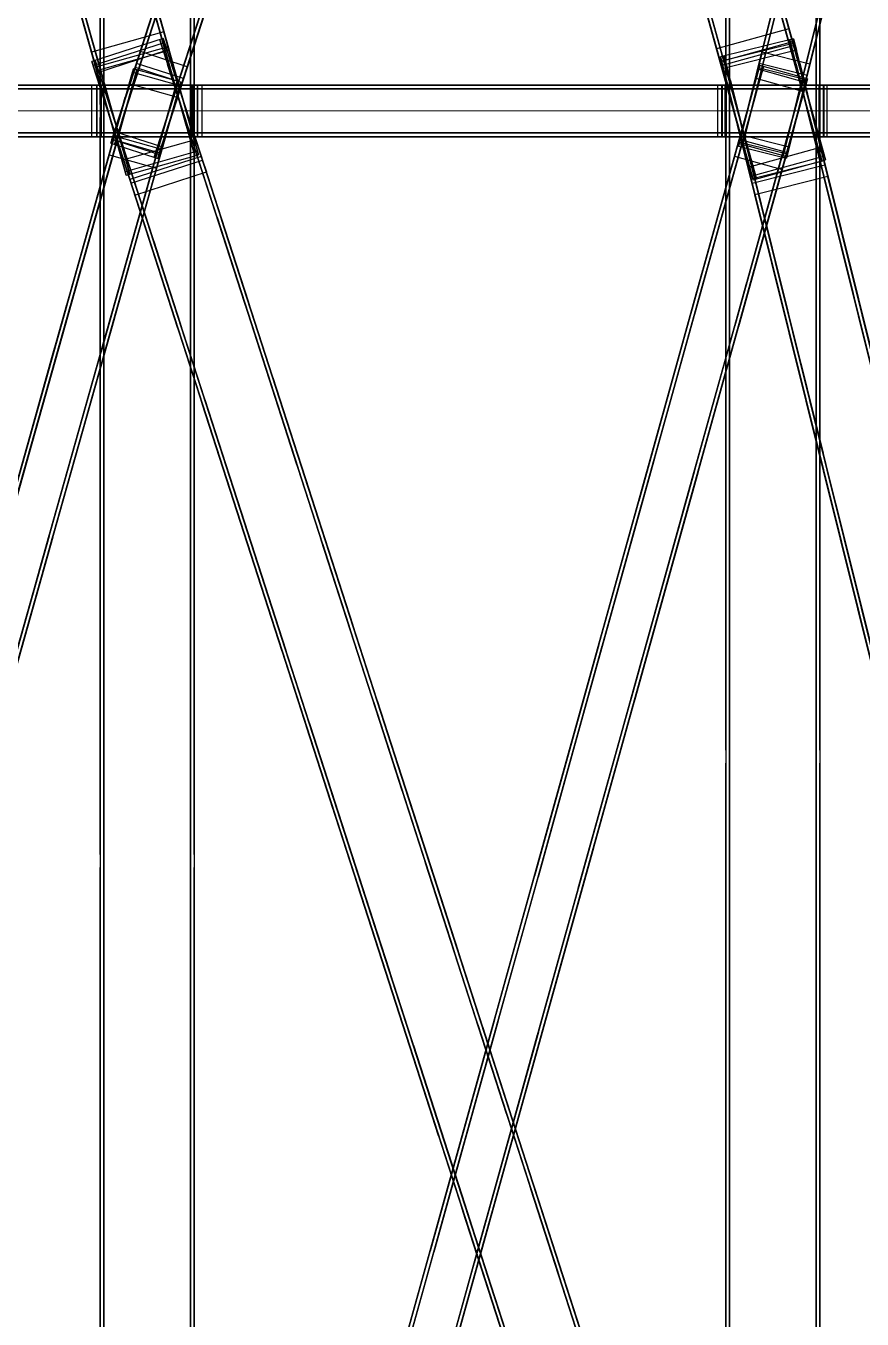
# Model space of a CAD drawing. Header units: millimetres. Extents: x -52000 to 48850, y -48850 to 51750.
# Drawn here: x -19679 to -16120, y -5145 to 362 of the extents above; entities that cross this region are included whole.
import ezdxf

# ---------------------------------------------------------------- set-up
doc = ezdxf.new("R2010")
doc.units = ezdxf.units.MM
doc.layers.add('D-BMK-AXIS', color=7, linetype='Continuous', lineweight=13)
doc.layers.add('D-STR-STRC', color=7, linetype='Continuous', lineweight=25)

msp = doc.modelspace()

# ---------------------------------------------------------------- linework, layer by layer
at = {"layer": 'D-BMK-AXIS'}
msp.add_line((-52000, 0), (43500, 0), dxfattribs=at)
at = {"layer": 'D-STR-STRC'}
for points in [[(-19363.1, 19163.1), (-19363.1, -19163.1)], [(-18963.1, 19163.1), (-18963.1, -19163.1)], [(-16700, 16500), (-16700, -16500)], [(-16300, 16500), (-16300, -16500)], [(-22213.3, 11424.6), (-19073.9, 273.3)], [(-22209.2, 11410.2), (-19069.8, 259)], [(-22521.3, 11337.9), (-19381.9, 186.6)], [(-22517.3, 11323.5), (-19377.8, 172.2)], [(-22087.9, 10979), (-18948.4, -172.2)], [(-22083.8, 10964.7), (-18944.4, -186.6)], [(-22395.9, 10892.3), (-19256.4, -259)], [(-22391.8, 10878), (-19252.4, -273.3)], [(-19078.8, 9875.8), (-16415.7, 294.2)], [(-19074.5, 9860.1), (-16411.3, 278.5)], [(-19387.1, 9790.1), (-16724, 208.5)], [(-19382.8, 9774.4), (-16719.7, 192.8)], [(-18943.5, 9388.8), (-16280.3, -192.8)], [(-18939.1, 9373.1), (-16276, -208.5)], [(-19251.8, 9303.1), (-16588.7, -278.5)], [(-19247.4, 9287.4), (-16584.3, -294.2)], [(-19213.4, 186), (-16550.3, 8436)], [(-19208.2, 202.2), (-16545.1, 8452.2)], [(-19008.4, 137.7), (-16345.2, 8387.7)], [(-19013.6, 121.5), (-16350.5, 8371.5)], [(-19317.9, -137.7), (-16654.8, 8112.3)], [(-19312.7, -121.5), (-16649.5, 8128.5)], [(-19118.1, -202.2), (-16454.9, 8047.8)], [(-19112.8, -186), (-16449.7, 8064)], [(-16562.3, 184.7), (-14737.6, 7522.4)], [(-16558.1, 201.5), (-14733.4, 7539.2)], [(-16358.5, 134), (-14533.8, 7471.7)], [(-16354.3, 150.8), (-14529.6, 7488.5)], [(-16645.7, -150.8), (-14821.1, 7186.8)], [(-16641.5, -134), (-14816.9, 7203.6)], [(-16441.9, -201.5), (-14617.3, 7136.2)], [(-16437.7, -184.7), (-14613.1, 7152.9)], [(-19091.9, 337.4), (-19073.9, 273.3)], [(-16431.2, 350), (-16415.7, 294.2)], [(-19094.4, 308.1), (-16431.3, -7941.9)], [(-19094.4, 308.1), (-19078.3, 258)], [(-19089.2, 291.9), (-16426.1, -7958.1)], [(-16411.5, 307.1), (-14586.8, -7030.6)], [(-16411.5, 307.1), (-16399.3, 258.3)], [(-16407.3, 290.3), (-14582.7, -7047.4)], [(-19399.9, 250.6), (-19381.9, 186.6)], [(-19208.2, 202.2), (-19192, 252.3)], [(-16739.5, 264.3), (-16724, 208.5)], [(-16722, 229.8), (-14897.4, -7107.8)], [(-16722, 229.8), (-16709.9, 181)], [(-16558.1, 201.5), (-16546, 250.3)], [(-22361.1, -10971.9), (-19221.7, 179.4)], [(-19399, 209.8), (-16735.8, -8040.2)], [(-19399, 209.8), (-19382.8, 159.7)], [(-19393.7, 193.6), (-16730.6, -8056.4)], [(-19239.7, 115.3), (-19221.7, 179.4)], [(-19222.8, -9404.2), (-16559.7, 177.4)], [(-19218.4, -9388.5), (-16555.3, 193.1)], [(-19008.4, 137.7), (-18992.2, 187.8)], [(-16717.9, 213.1), (-14893.2, -7124.6)], [(-16570.8, 137.3), (-16555.3, 193.1)], [(-16354.3, 150.8), (-16342.2, 199.6)], [(-22365.2, -10986.3), (-19225.8, 165)], [(-22159, -11028.8), (-19019.6, 122.5)], [(-19037.6, 58.4), (-19019.6, 122.5)], [(-19020.5, -9460.4), (-16357.4, 121.1)], [(-19016.1, -9444.7), (-16353, 136.8)], [(-16368.5, 81), (-16353, 136.8)], [(-22516.4, 110), (-19377, 110)], [(-22497, 110), (-19357.5, 110)], [(-22163, -11043.2), (-19023.6, 108.1)], [(-22108.1, 110), (-18968.7, 110)], [(-22088.7, 110), (-18949.3, 110)], [(-19400.5, 110), (-19377, 110)], [(-19379.3, 110), (-16716.1, 110)], [(-19379.3, 110), (-19360.6, 110)], [(-19359.6, 110), (-16696.5, 110)], [(-18972.8, 110), (-18949.3, 110)], [(-18966.7, 110), (-16303.5, 110)], [(-18947, 110), (-16283.9, 110)], [(-18947, 110), (-18928.3, 110)], [(-16734.8, 110), (-16716.1, 110)], [(-16717.9, 110), (-14893.2, 110)], [(-16717.9, 110), (-16704, 110)], [(-16698.1, 110), (-14873.4, 110)], [(-16302.6, 110), (-16283.9, 110)], [(-16301.9, 110), (-14477.3, 110)], [(-16282.1, 110), (-14457.5, 110)], [(-16282.1, 110), (-16268.2, 110)], [(-22516.4, -110), (-19377, -110)], [(-22497, -110), (-19357.5, -110)], [(-22442.1, -11259.4), (-19302.6, -108.1)], [(-22108.1, -110), (-18968.7, -110)], [(-22088.7, -110), (-18949.3, -110)], [(-19400.5, -110), (-19377, -110)], [(-19379.3, -110), (-16716.1, -110)], [(-19379.3, -110), (-19360.6, -110)], [(-19359.6, -110), (-16696.5, -110)], [(-19317.9, -137.7), (-19301.7, -87.6)], [(-18972.8, -110), (-18949.3, -110)], [(-18966.7, -110), (-16303.5, -110)], [(-18947, -110), (-16283.9, -110)], [(-18947, -110), (-18928.3, -110)], [(-16734.8, -110), (-16716.1, -110)], [(-16717.9, -110), (-14893.2, -110)], [(-16717.9, -110), (-16704, -110)], [(-16698.1, -110), (-14873.4, -110)], [(-16645.7, -150.8), (-16633.6, -102)], [(-16302.6, -110), (-16283.9, -110)], [(-16301.9, -110), (-14477.3, -110)], [(-16282.1, -110), (-14457.5, -110)], [(-16282.1, -110), (-16268.2, -110)], [(-22446.1, -11273.7), (-19306.7, -122.5)], [(-22239.9, -11316.3), (-19100.5, -165)], [(-19324.7, -186.5), (-19306.7, -122.5)], [(-19310.1, -9718.4), (-16647, -136.8)], [(-19305.8, -9702.7), (-16642.6, -121.1)], [(-19118.1, -202.2), (-19101.9, -152.1)], [(-18962.4, -122.6), (-18944.4, -186.6)], [(-16662.5, -192.6), (-16647, -136.8)], [(-16441.9, -201.5), (-16429.8, -152.7)], [(-16291.5, -152.7), (-16276, -208.5)], [(-22244, -11330.6), (-19104.5, -179.4)], [(-19270.4, -209.3), (-19252.4, -273.3)], [(-19122.6, -243.4), (-19104.5, -179.4)], [(-19107.8, -9774.6), (-16444.7, -193.1)], [(-19103.4, -9758.9), (-16440.3, -177.4)], [(-18932.5, -193.6), (-16269.4, -8443.6)], [(-18927.3, -209.8), (-16264.2, -8459.8)], [(-18927.3, -209.8), (-18911.1, -259.9)], [(-16460.2, -248.9), (-16444.7, -193.1)], [(-16282.1, -213.1), (-14457.5, -7550.7)], [(-16599.8, -238.4), (-16584.3, -294.2)], [(-16278, -229.8), (-14453.3, -7567.5)], [(-16278, -229.8), (-16265.8, -278.6)], [(-19237, -291.9), (-16573.9, -8541.9)], [(-19231.8, -308.1), (-16568.7, -8558.1)], [(-19231.8, -308.1), (-19215.6, -358.2)], [(-16592.7, -290.3), (-14768, -7627.9)], [(-16588.5, -307.1), (-14763.9, -7644.7)], [(-16588.5, -307.1), (-16576.4, -355.8)]]:
    msp.add_lwpolyline(points, dxfattribs=at)
for points in [[(-19347.1, 19163.1), (-19347.1, 19163.1), (-19347.1, -19163.1), (-19347.1, -19163.1)], [(-18979.1, 19163.1), (-18979.1, 19163.1), (-18979.1, -19163.1), (-18979.1, -19163.1)], [(-16684, 16500), (-16684, 16500), (-16684, -16500), (-16684, -16500)], [(-16316, 16500), (-16316, 16500), (-16316, -16500), (-16316, -16500)], [(-22228.7, 11420.3), (-22099.2, 10960.3), (-18959.8, -190.9), (-19089.3, 269)], [(-22213.3, 11424.6), (-22083.8, 10964.7), (-18944.4, -186.6), (-19073.9, 273.3)], [(-22521.3, 11337.9), (-22391.8, 10878), (-19252.4, -273.3), (-19381.9, 186.6)], [(-22505.9, 11342.2), (-22376.4, 10882.3), (-19237, -269), (-19366.5, 190.9)], [(-19094.3, 9871.5), (-18954.5, 9368.8), (-16291.4, -212.8), (-16431.1, 289.9)], [(-19078.8, 9875.8), (-18939.1, 9373.1), (-16276, -208.5), (-16415.7, 294.2)], [(-19387.1, 9790.1), (-19247.4, 9287.4), (-16584.3, -294.2), (-16724, 208.5)], [(-19371.7, 9794.4), (-19232, 9291.7), (-16568.9, -289.9), (-16708.6, 212.8)], [(-19317.9, -137.7), (-19208.2, 202.2), (-16545.1, 8452.2), (-16654.8, 8112.3)], [(-19302.7, -142.6), (-19193, 197.2), (-16529.8, 8447.2), (-16639.5, 8107.4)], [(-19133.3, -197.2), (-19023.6, 142.6), (-16360.5, 8392.6), (-16470.2, 8052.8)], [(-19118.1, -202.2), (-19008.4, 137.7), (-16345.2, 8387.7), (-16454.9, 8047.8)], [(-16645.7, -150.8), (-16558.1, 201.5), (-14733.4, 7539.2), (-14821.1, 7186.8)], [(-16630.2, -154.7), (-16542.6, 197.6), (-14717.9, 7535.3), (-14805.5, 7183)], [(-16457.4, -197.6), (-16369.8, 154.7), (-14545.2, 7492.4), (-14632.8, 7140)], [(-16441.9, -201.5), (-16354.3, 150.8), (-14529.6, 7488.5), (-14617.3, 7136.2)], [(-19363.1, 3166.4), (-19363.1, 3166.4), (-19363.1, 27.5), (-19363.1, 27.5)], [(-19347.1, 3166.4), (-19347.1, 3166.4), (-19347.1, 27.5), (-19347.1, 27.5)], [(-18979.1, 3166.4), (-18979.1, 3166.4), (-18979.1, 27.5), (-18979.1, 27.5)], [(-18963.1, 3166.4), (-18963.1, 3166.4), (-18963.1, 27.5), (-18963.1, 27.5)], [(-16700, 2722.5), (-16700, 2722.5), (-16700, 27.5), (-16700, 27.5)], [(-16684, 2722.5), (-16684, 2722.5), (-16684, 27.5), (-16684, 27.5)], [(-16316, 2722.5), (-16316, 2722.5), (-16316, 27.5), (-16316, 27.5)], [(-16300, 2722.5), (-16300, 2722.5), (-16300, 27.5), (-16300, 27.5)], [(-19329.7, 1123.1), (-19099.2, 304.3), (-18995, -65.8)], [(-19328.7, 1119.6), (-19224.5, 749.5), (-18994, -69.3)], [(-19314.3, 1127.4), (-19083.8, 308.6), (-18979.6, -61.5)], [(-19313.3, 1123.9), (-19209.1, 753.8), (-18978.6, -65)], [(-19622.3, 1040.7), (-19391.8, 221.9), (-19287.6, -148.2)], [(-19621.3, 1037.2), (-19517.2, 667.1), (-19286.6, -151.7)], [(-19606.9, 1045), (-19376.4, 226.2), (-19272.2, -143.9)], [(-19605.9, 1041.5), (-19501.8, 671.4), (-19271.2, -147.4)], [(-16633.1, 1016.5), (-16437.9, 314.3), (-16325.5, -90.2)], [(-16630.2, 1006.3), (-16517.8, 601.7), (-16322.6, -100.5)], [(-16617.7, 1020.8), (-16422.5, 318.6), (-16310, -85.9)], [(-16614.8, 1010.6), (-16502.4, 606), (-16307.2, -96.2)], [(-16910.6, 939.4), (-16715.4, 237.2), (-16602.9, -167.4)], [(-16926, 935.1), (-16730.8, 232.9), (-16618.4, -171.6)], [(-16923.1, 924.9), (-16810.7, 520.3), (-16615.5, -181.9)], [(-16907.7, 929.1), (-16795.3, 524.6), (-16600.1, -177.6)], [(-19284, -32.6), (-19090, 568.4), (-19012.9, 807.1)], [(-19279.5, -18.8), (-19202.5, 219.9), (-19008.5, 821)], [(-19268.8, -37.6), (-19074.7, 563.5), (-18997.7, 802.2)], [(-19264.3, -23.7), (-19187.3, 215), (-18993.2, 816.1)], [(-19099.4, -92.2), (-18905.4, 508.8), (-18828.3, 747.5)], [(-19094.9, -78.4), (-19017.9, 160.3), (-18823.8, 761.4)], [(-19084.2, -97.2), (-18890.1, 503.9), (-18813.1, 742.6)], [(-19079.7, -83.3), (-19002.6, 155.4), (-18808.6, 756.5)], [(-16619.8, -46.5), (-16488.6, 480.8), (-16427.1, 728.3)], [(-16615.8, -30.7), (-16554.3, 216.7), (-16423.2, 744)], [(-16604.2, -50.4), (-16473.1, 476.9), (-16411.6, 724.4)], [(-16600.3, -34.6), (-16538.8, 212.9), (-16407.6, 740.2)], [(-16431.5, -93.3), (-16300.4, 434), (-16238.8, 681.4)], [(-16427.6, -77.5), (-16366, 169.9), (-16234.9, 697.2)], [(-16416, -97.2), (-16284.8, 430.1), (-16223.3, 677.6)], [(-16412, -81.4), (-16350.5, 166.1), (-16219.4, 693.4)], [(-19091.9, 337.4), (-19399.9, 250.6), (-19270.4, -209.3), (-18962.4, -122.6)], [(-16431.2, 350), (-16739.5, 264.3), (-16599.8, -238.4), (-16291.5, -152.7)], [(-19094.4, 308.1), (-19399, 209.8), (-19393.7, 193.6), (-19089.2, 291.9)], [(-19094.4, 308.1), (-19399, 209.8), (-19231.8, -308.1), (-18927.3, -209.8)], [(-19109.7, 303.1), (-18942.5, -214.7), (-16279.4, -8464.7), (-16446.5, -7946.9)], [(-19094.4, 308.1), (-18927.3, -209.8), (-16264.2, -8459.8), (-16431.3, -7941.9)], [(-16415.7, 294.2), (-16724, 208.5), (-16719.7, 192.8), (-16411.3, 278.5)], [(-16415.7, 294.2), (-16724, 208.5), (-16584.3, -294.2), (-16276, -208.5)], [(-16411.5, 307.1), (-16722, 229.8), (-16717.9, 213.1), (-16407.3, 290.3)], [(-16411.5, 307.1), (-16722, 229.8), (-16588.5, -307.1), (-16278, -229.8)], [(-16427, 303.2), (-16293.5, -233.7), (-14468.9, -7571.4), (-14602.4, -7034.5)], [(-16411.5, 307.1), (-16278, -229.8), (-14453.3, -7567.5), (-14586.8, -7030.6)], [(-19078.3, 258), (-19382.8, 159.7), (-19215.6, -358.2), (-18911.1, -259.9)], [(-19073.9, 273.3), (-19381.9, 186.6), (-19377.8, 172.2), (-19069.8, 259)], [(-19073.9, 273.3), (-19381.9, 186.6), (-19252.4, -273.3), (-18944.4, -186.6)], [(-19301.7, -87.6), (-19101.9, -152.1), (-18992.2, 187.8), (-19192, 252.3)], [(-16722, 229.8), (-16588.5, -307.1), (-14763.9, -7644.7), (-14897.4, -7107.8)], [(-16399.3, 258.3), (-16709.9, 181), (-16576.4, -355.8), (-16265.8, -278.6)], [(-16706.5, 233.7), (-16573, -303.2), (-14748.3, -7640.9), (-14881.8, -7104)], [(-16633.6, -102), (-16429.8, -152.7), (-16342.2, 199.6), (-16546, 250.3)], [(-22446.1, -11273.7), (-22361.1, -10971.9), (-19221.7, 179.4), (-19306.7, -122.5)], [(-22430.7, -11278.1), (-22345.7, -10976.2), (-19206.3, 175), (-19291.3, -126.8)], [(-19399, 209.8), (-19231.8, -308.1), (-16568.7, -8558.1), (-16735.8, -8040.2)], [(-19383.7, 214.7), (-19216.6, -303.1), (-16553.5, -8553.1), (-16720.6, -8035.3)], [(-19317.9, -137.7), (-19118.1, -202.2), (-19008.4, 137.7), (-19208.2, 202.2)], [(-19310.1, -9718.4), (-19218.4, -9388.5), (-16555.3, 193.1), (-16647, -136.8)], [(-19306.7, -122.5), (-19104.5, -179.4), (-19019.6, 122.5), (-19221.7, 179.4)], [(-19294.7, -9722.7), (-19203, -9392.8), (-16539.9, 188.8), (-16631.6, -141.1)], [(-19225.8, 165), (-19023.6, 108.1), (-19019.6, 122.5), (-19221.7, 179.4)], [(-19213.4, 186), (-19013.6, 121.5), (-19008.4, 137.7), (-19208.2, 202.2)], [(-19075.8, 198.1), (-18881.7, -402.9), (-18747.2, -819.6)], [(-19071.3, 184.3), (-18936.8, -232.4), (-18742.8, -833.5)], [(-19060.5, 203), (-18866.5, -398), (-18732, -814.7)], [(-19056.1, 189.2), (-18921.6, -227.5), (-18727.5, -828.6)], [(-16647, -136.8), (-16444.7, -193.1), (-16353, 136.8), (-16555.3, 193.1)], [(-16645.7, -150.8), (-16441.9, -201.5), (-16354.3, 150.8), (-16558.1, 201.5)], [(-16562.3, 184.7), (-16358.5, 134), (-16354.3, 150.8), (-16558.1, 201.5)], [(-16559.7, 177.4), (-16357.4, 121.1), (-16353, 136.8), (-16555.3, 193.1)], [(-16401.1, 198.9), (-16269.9, -328.4), (-16162.5, -760.4)], [(-16397.1, 183.1), (-16289.7, -248.9), (-16158.6, -776.2)], [(-16385.5, 202.7), (-16254.4, -324.6), (-16147, -756.6)], [(-16381.6, 187), (-16274.2, -245.1), (-16143.1, -772.4)], [(-22259.4, -11326.3), (-22174.4, -11024.5), (-19035, 126.8), (-19119.9, -175)], [(-22244, -11330.6), (-22159, -11028.8), (-19019.6, 122.5), (-19104.5, -179.4)], [(-19324.7, -186.5), (-19122.6, -243.4), (-19037.6, 58.4), (-19239.7, 115.3)], [(-19123.2, -9770.3), (-19031.5, -9440.4), (-16368.4, 141.1), (-16460.1, -188.8)], [(-19107.8, -9774.6), (-19016.1, -9444.7), (-16353, 136.8), (-16444.7, -193.1)], [(-16696.1, 125.5), (-16565, -401.8), (-16457.5, -833.8)], [(-16680.6, 129.4), (-16549.4, -397.9), (-16442, -829.9)], [(-16676.6, 113.6), (-16569.2, -318.4), (-16438.1, -845.7)], [(-16662.5, -192.6), (-16460.2, -248.9), (-16368.5, 81), (-16570.8, 137.3)], [(-22088.7, 110), (-22516.4, 110), (-19377, 110), (-18949.3, 110)], [(-22088.7, 94), (-22516.4, 94), (-19377, 94), (-18949.3, 94)], [(-19548.7, 110), (-19854.9, 110), (-19616.7, 110)], [(-19548.7, 94), (-19854.9, 94), (-19616.7, 94)], [(-19756, 110), (-19517.9, 110), (-19824.1, 110)], [(-19756, 94), (-19517.9, 94), (-19824.1, 94)], [(-19287.1, 110), (-19593.3, 110), (-19372.1, 110)], [(-19287.1, 94), (-19593.3, 94), (-19372.1, 94)], [(-19494.4, 110), (-19256.2, 110), (-19562.4, 110)], [(-19494.4, 94), (-19256.2, 94), (-19562.4, 94)], [(-19546.2, -973), (-19486.5, -761), (-19256, 57.8)], [(-18972.8, -110), (-18972.8, 110), (-19400.5, 110), (-19400.5, -110)], [(-19359.6, -110), (-19359.6, 110), (-19379.3, 110), (-19379.3, -110)], [(-18947, 110), (-19379.3, 110), (-16716.1, 110), (-16283.9, 110)], [(-18947, -110), (-18947, 110), (-19379.3, 110), (-19379.3, -110)], [(-18947, 94), (-19379.3, 94), (-16716.1, 94), (-16283.9, 94)], [(-19357.5, -110), (-19357.5, 110), (-19377, 110), (-19377, -110)], [(-18949.3, -110), (-18949.3, 110), (-19377, 110), (-19377, -110)], [(-19365.1, 104.7), (-19171, -496.3), (-19036.5, -913)], [(-18928.3, -110), (-18928.3, 110), (-19360.6, 110), (-19360.6, -110)], [(-19360.6, 90.9), (-19226.1, -325.8), (-19032.1, -926.9)], [(-19349.8, 109.7), (-19155.8, -491.4), (-19021.3, -908.1)], [(-19345.4, 95.8), (-19210.9, -320.9), (-19016.8, -922)], [(-19011.8, 110), (-19321.3, 110), (-19131.6, 110)], [(-19011.8, 94), (-19321.3, 94), (-19131.6, 94)], [(-19232.8, 110), (-19011.6, 110), (-19317.8, 110)], [(-19232.8, 94), (-19011.6, 94), (-19317.8, 94)], [(-18803.4, 110), (-19112.9, 110), (-18909.7, 110)], [(-18803.4, 94), (-19112.9, 94), (-18909.7, 94)], [(-18959.2, 110), (-18769.5, 110), (-19079, 110)], [(-18959.2, 94), (-18769.5, 94), (-19079, 94)], [(-18949.3, -110), (-18949.3, 110), (-18968.7, 110), (-18968.7, -110)], [(-18947, -110), (-18947, 110), (-18966.7, 110), (-18966.7, -110)], [(-18581.5, 110), (-18891, 110), (-18687.7, 110)], [(-18581.5, 94), (-18891, 94), (-18687.7, 94)], [(-18750.8, 110), (-18547.6, 110), (-18857, 110)], [(-18750.8, 94), (-18547.6, 94), (-18857, 94)], [(-18359.6, 110), (-18669, 110), (-18465.8, 110)], [(-18359.6, 94), (-18669, 94), (-18465.8, 94)], [(-18528.9, 110), (-18325.7, 110), (-18635.1, 110)], [(-18528.9, 94), (-18325.7, 94), (-18635.1, 94)], [(-18137.7, 110), (-18447.1, 110), (-18243.9, 110)], [(-18137.7, 94), (-18447.1, 94), (-18243.9, 94)], [(-18307, 110), (-18103.7, 110), (-18413.2, 110)], [(-18307, 94), (-18103.7, 94), (-18413.2, 94)], [(-17915.7, 110), (-18225.2, 110), (-18021.9, 110)], [(-17915.7, 94), (-18225.2, 94), (-18021.9, 94)], [(-18085, 110), (-17881.8, 110), (-18191.3, 110)], [(-18085, 94), (-17881.8, 94), (-18191.3, 94)], [(-17693.8, 110), (-18003.3, 110), (-17800, 110)], [(-17693.8, 94), (-18003.3, 94), (-17800, 94)], [(-17863.1, 110), (-17659.9, 110), (-17969.3, 110)], [(-17863.1, 94), (-17659.9, 94), (-17969.3, 94)], [(-17471.9, 110), (-17781.3, 110), (-17578.1, 110)], [(-17471.9, 94), (-17781.3, 94), (-17578.1, 94)], [(-17641.2, 110), (-17437.9, 110), (-17747.4, 110)], [(-17641.2, 94), (-17437.9, 94), (-17747.4, 94)], [(-17249.9, 110), (-17559.4, 110), (-17356.2, 110)], [(-17249.9, 94), (-17559.4, 94), (-17356.2, 94)], [(-17419.3, 110), (-17216, 110), (-17525.5, 110)], [(-17419.3, 94), (-17216, 94), (-17525.5, 94)], [(-17028, 110), (-17337.5, 110), (-17134.2, 110)], [(-17028, 94), (-17337.5, 94), (-17134.2, 94)], [(-17197.3, 110), (-16994.1, 110), (-17303.5, 110)], [(-17197.3, 94), (-16994.1, 94), (-17303.5, 94)], [(-16806.1, 110), (-17115.5, 110), (-16912.3, 110)], [(-16806.1, 94), (-17115.5, 94), (-16912.3, 94)], [(-16975.4, 110), (-16772.2, 110), (-17081.6, 110)], [(-16975.4, 94), (-16772.2, 94), (-17081.6, 94)], [(-16584.2, 110), (-16893.6, 110), (-16703.9, 110)], [(-16584.2, 94), (-16893.6, 94), (-16703.9, 94)], [(-16753.5, 110), (-16550.2, 110), (-16859.7, 110)], [(-16753.5, 94), (-16550.2, 94), (-16859.7, 94)], [(-16849, -863.4), (-16653.8, -161.2), (-16589.4, 70.5)], [(-16846.1, -853.2), (-16781.7, -621.5), (-16586.5, 80.7)], [(-16833.5, -867.7), (-16638.4, -165.5), (-16574, 66.2)], [(-16830.7, -857.5), (-16766.3, -625.8), (-16571.1, 76.5)], [(-16302.6, -110), (-16302.6, 110), (-16734.8, 110), (-16734.8, -110)], [(-16698.1, -110), (-16698.1, 110), (-16717.9, 110), (-16717.9, -110)], [(-16282.1, 110), (-16717.9, 110), (-14893.2, 110), (-14457.5, 110)], [(-16282.1, -110), (-16282.1, 110), (-16717.9, 110), (-16717.9, -110)], [(-16282.1, 94), (-16717.9, 94), (-14893.2, 94), (-14457.5, 94)], [(-16696.5, -110), (-16696.5, 110), (-16716.1, 110), (-16716.1, -110)], [(-16283.9, -110), (-16283.9, 110), (-16716.1, 110), (-16716.1, -110)], [(-16268.2, -110), (-16268.2, 110), (-16704, 110), (-16704, -110)], [(-16692.2, 109.7), (-16584.7, -322.3), (-16453.6, -849.6)], [(-16352.4, 110), (-16664.4, 110), (-16536.3, 110)], [(-16352.4, 94), (-16664.4, 94), (-16536.3, 94)], [(-16531.6, 110), (-16341.9, 110), (-16651.3, 110)], [(-16531.6, 94), (-16341.9, 94), (-16651.3, 94)], [(-16210.4, 110), (-16522.4, 110), (-16384.2, 110)], [(-16210.4, 94), (-16522.4, 94), (-16384.2, 94)], [(-16301.6, 110), (-16173.5, 110), (-16485.5, 110)], [(-16301.6, 94), (-16173.5, 94), (-16485.5, 94)], [(-16058.4, 110), (-16370.3, 110), (-16232.2, 110)], [(-16058.4, 94), (-16370.3, 94), (-16232.2, 94)], [(-16159.6, 110), (-16021.5, 110), (-16333.4, 110)], [(-16159.6, 94), (-16021.5, 94), (-16333.4, 94)], [(-16283.9, -110), (-16283.9, 110), (-16303.5, 110), (-16303.5, -110)], [(-16282.1, -110), (-16282.1, 110), (-16301.9, 110), (-16301.9, -110)], [(-15906.3, 110), (-16218.3, 110), (-16080.1, 110)], [(-15906.3, 94), (-16218.3, 94), (-16080.1, 94)], [(-16007.6, 110), (-15869.4, 110), (-16181.3, 110)], [(-16007.6, 94), (-15869.4, 94), (-16181.3, 94)], [(-19547.1, -976.6), (-19316.6, -157.8), (-19256.9, 54.2)], [(-19531.7, -980.9), (-19301.2, -162.1), (-19241.5, 49.9)], [(-19530.8, -977.4), (-19471.1, -765.4), (-19240.5, 53.4)], [(-19360.4, -1029.1), (-19129.9, -210.3), (-19070.2, 1.7)], [(-19359.4, -1025.6), (-19299.7, -813.6), (-19069.2, 5.2)], [(-19344, -1029.9), (-19284.3, -817.9), (-19053.8, 0.9)], [(-16662, -915.4), (-16466.9, -213.2), (-16402.5, 18.6)], [(-16659.2, -905.1), (-16594.8, -673.4), (-16399.6, 28.8)], [(-16646.6, -919.7), (-16451.5, -217.4), (-16387.1, 14.3)], [(-16643.8, -909.4), (-16579.4, -677.7), (-16384.2, 24.5)], [(-19363.1, -27.5), (-19363.1, -27.5), (-19363.1, -3166.4), (-19363.1, -3166.4)], [(-19347.1, -27.5), (-19347.1, -27.5), (-19347.1, -3166.4), (-19347.1, -3166.4)], [(-19345, -1033.5), (-19114.5, -214.7), (-19054.8, -2.7)], [(-18979.1, -27.5), (-18979.1, -27.5), (-18979.1, -3166.4), (-18979.1, -3166.4)], [(-18963.1, -27.5), (-18963.1, -27.5), (-18963.1, -3166.4), (-18963.1, -3166.4)], [(-16700, -27.5), (-16700, -27.5), (-16700, -2722.5), (-16700, -2722.5)], [(-16684, -27.5), (-16684, -27.5), (-16684, -2722.5), (-16684, -2722.5)], [(-16316, -27.5), (-16316, -27.5), (-16316, -2722.5), (-16316, -2722.5)], [(-16300, -27.5), (-16300, -27.5), (-16300, -2722.5), (-16300, -2722.5)], [(-22088.7, -94), (-22516.4, -94), (-19377, -94), (-18949.3, -94)], [(-22088.7, -110), (-22516.4, -110), (-19377, -110), (-18949.3, -110)], [(-19548.7, -94), (-19854.9, -94), (-19616.7, -94)], [(-19548.7, -110), (-19854.9, -110), (-19616.7, -110)], [(-19756, -94), (-19517.9, -94), (-19824.1, -94)], [(-19756, -110), (-19517.9, -110), (-19824.1, -110)], [(-19287.1, -94), (-19593.3, -94), (-19372.1, -94)], [(-19287.1, -110), (-19593.3, -110), (-19372.1, -110)], [(-19494.4, -94), (-19256.2, -94), (-19562.4, -94)], [(-19494.4, -110), (-19256.2, -110), (-19562.4, -110)], [(-18947, -94), (-19379.3, -94), (-16716.1, -94), (-16283.9, -94)], [(-18947, -110), (-19379.3, -110), (-16716.1, -110), (-16283.9, -110)], [(-19011.8, -94), (-19321.3, -94), (-19131.6, -94)], [(-19011.8, -110), (-19321.3, -110), (-19131.6, -110)], [(-19232.8, -94), (-19011.6, -94), (-19317.8, -94)], [(-19232.8, -110), (-19011.6, -110), (-19317.8, -110)], [(-19306.7, -122.5), (-19104.5, -179.4), (-19100.5, -165), (-19302.6, -108.1)], [(-18803.4, -94), (-19112.9, -94), (-18909.7, -94)], [(-18803.4, -110), (-19112.9, -110), (-18909.7, -110)], [(-18959.2, -94), (-18769.5, -94), (-19079, -94)], [(-18959.2, -110), (-18769.5, -110), (-19079, -110)], [(-18581.5, -94), (-18891, -94), (-18687.7, -94)], [(-18581.5, -110), (-18891, -110), (-18687.7, -110)], [(-18750.8, -94), (-18547.6, -94), (-18857, -94)], [(-18750.8, -110), (-18547.6, -110), (-18857, -110)], [(-18359.6, -94), (-18669, -94), (-18465.8, -94)], [(-18359.6, -110), (-18669, -110), (-18465.8, -110)], [(-18528.9, -94), (-18325.7, -94), (-18635.1, -94)], [(-18528.9, -110), (-18325.7, -110), (-18635.1, -110)], [(-18137.7, -94), (-18447.1, -94), (-18243.9, -94)], [(-18137.7, -110), (-18447.1, -110), (-18243.9, -110)], [(-18307, -94), (-18103.7, -94), (-18413.2, -94)], [(-18307, -110), (-18103.7, -110), (-18413.2, -110)], [(-17915.7, -94), (-18225.2, -94), (-18021.9, -94)], [(-17915.7, -110), (-18225.2, -110), (-18021.9, -110)], [(-18085, -94), (-17881.8, -94), (-18191.3, -94)], [(-18085, -110), (-17881.8, -110), (-18191.3, -110)], [(-17693.8, -94), (-18003.3, -94), (-17800, -94)], [(-17693.8, -110), (-18003.3, -110), (-17800, -110)], [(-17863.1, -94), (-17659.9, -94), (-17969.3, -94)], [(-17863.1, -110), (-17659.9, -110), (-17969.3, -110)], [(-17471.9, -94), (-17781.3, -94), (-17578.1, -94)], [(-17471.9, -110), (-17781.3, -110), (-17578.1, -110)], [(-17641.2, -94), (-17437.9, -94), (-17747.4, -94)], [(-17641.2, -110), (-17437.9, -110), (-17747.4, -110)], [(-17249.9, -94), (-17559.4, -94), (-17356.2, -94)], [(-17249.9, -110), (-17559.4, -110), (-17356.2, -110)], [(-17419.3, -94), (-17216, -94), (-17525.5, -94)], [(-17419.3, -110), (-17216, -110), (-17525.5, -110)], [(-17028, -94), (-17337.5, -94), (-17134.2, -94)], [(-17028, -110), (-17337.5, -110), (-17134.2, -110)], [(-17197.3, -94), (-16994.1, -94), (-17303.5, -94)], [(-17197.3, -110), (-16994.1, -110), (-17303.5, -110)], [(-16806.1, -94), (-17115.5, -94), (-16912.3, -94)], [(-16806.1, -110), (-17115.5, -110), (-16912.3, -110)], [(-16975.4, -94), (-16772.2, -94), (-17081.6, -94)], [(-16975.4, -110), (-16772.2, -110), (-17081.6, -110)], [(-16584.2, -94), (-16893.6, -94), (-16703.9, -94)], [(-16584.2, -110), (-16893.6, -110), (-16703.9, -110)], [(-16753.5, -94), (-16550.2, -94), (-16859.7, -94)], [(-16753.5, -110), (-16550.2, -110), (-16859.7, -110)], [(-16282.1, -94), (-16717.9, -94), (-14893.2, -94), (-14457.5, -94)], [(-16282.1, -110), (-16717.9, -110), (-14893.2, -110), (-14457.5, -110)], [(-16352.4, -94), (-16664.4, -94), (-16536.3, -94)], [(-16352.4, -110), (-16664.4, -110), (-16536.3, -110)], [(-16531.6, -94), (-16341.9, -94), (-16651.3, -94)], [(-16531.6, -110), (-16341.9, -110), (-16651.3, -110)], [(-16210.4, -94), (-16522.4, -94), (-16384.2, -94)], [(-16210.4, -110), (-16522.4, -110), (-16384.2, -110)], [(-16301.6, -94), (-16173.5, -94), (-16485.5, -94)], [(-16301.6, -110), (-16173.5, -110), (-16485.5, -110)], [(-16058.4, -94), (-16370.3, -94), (-16232.2, -94)], [(-16058.4, -110), (-16370.3, -110), (-16232.2, -110)], [(-16159.6, -94), (-16021.5, -94), (-16333.4, -94)], [(-16159.6, -110), (-16021.5, -110), (-16333.4, -110)], [(-15906.3, -94), (-16218.3, -94), (-16080.1, -94)], [(-15906.3, -110), (-16218.3, -110), (-16080.1, -110)], [(-16007.6, -94), (-15869.4, -94), (-16181.3, -94)], [(-16007.6, -110), (-15869.4, -110), (-16181.3, -110)], [(-19317.9, -137.7), (-19118.1, -202.2), (-19112.8, -186), (-19312.7, -121.5)], [(-16647, -136.8), (-16444.7, -193.1), (-16440.3, -177.4), (-16642.6, -121.1)], [(-16645.7, -150.8), (-16441.9, -201.5), (-16437.7, -184.7), (-16641.5, -134)], [(-18948.4, -172.2), (-19256.4, -259), (-19252.4, -273.3), (-18944.4, -186.6)], [(-18932.5, -193.6), (-19237, -291.9), (-19231.8, -308.1), (-18927.3, -209.8)], [(-16282.1, -213.1), (-16592.7, -290.3), (-16588.5, -307.1), (-16278, -229.8)], [(-16280.3, -192.8), (-16588.7, -278.5), (-16584.3, -294.2), (-16276, -208.5)], [(-16257.8, -377.2), (-16117.9, -939.9), (-16010.5, -1371.9)], [(-16242.3, -373.4), (-16102.4, -936), (-15994.9, -1368.1)], [(-16253.9, -393), (-16146.5, -825), (-16006.5, -1387.7)], [(-16238.4, -389.1), (-16130.9, -821.2), (-15991, -1383.8)], [(-18865.6, -453), (-18659.8, -1090.4), (-18525.3, -1507.1)], [(-18861.1, -466.9), (-18726.6, -883.6), (-18520.8, -1521)], [(-18850.3, -448.1), (-18644.6, -1085.5), (-18510.1, -1502.2)], [(-18845.9, -462), (-18711.4, -878.7), (-18505.6, -1516.1)], [(-16552.8, -450.6), (-16412.9, -1013.3), (-16305.5, -1445.3)], [(-16548.9, -466.4), (-16441.5, -898.4), (-16301.6, -1461.1)], [(-16537.3, -446.7), (-16397.4, -1009.4), (-16290, -1441.4)], [(-16533.4, -462.5), (-16425.9, -894.5), (-16286, -1457.2)], [(-19154.9, -546.4), (-18949.1, -1183.8), (-18814.6, -1600.5)], [(-19139.6, -541.5), (-18933.9, -1178.9), (-18799.4, -1595.6)], [(-19150.4, -560.3), (-19015.9, -977), (-18810.1, -1614.4)], [(-19135.2, -555.4), (-19000.7, -972.1), (-18794.9, -1609.5)], [(-17070.9, -1661.9), (-16864.5, -919.2), (-16800.1, -687.5)], [(-17068, -1651.7), (-17003.6, -1419.9), (-16797.2, -677.3)], [(-17055.5, -1666.2), (-16849.1, -923.5), (-16784.7, -691.8)], [(-17052.6, -1655.9), (-16988.2, -1424.2), (-16781.8, -681.6)], [(-16884, -1713.8), (-16677.6, -971.2), (-16613.2, -739.5)], [(-16881.1, -1703.6), (-16816.7, -1471.9), (-16610.3, -729.2)], [(-16868.6, -1718.1), (-16662.1, -975.5), (-16597.7, -743.7)], [(-16865.7, -1707.9), (-16801.3, -1476.2), (-16594.9, -733.5)], [(-19807.8, -1902.3), (-19748.1, -1690.3), (-19504.5, -825.1)], [(-19808.8, -1905.8), (-19565.2, -1040.6), (-19505.5, -828.6)], [(-19793.4, -1910.2), (-19549.8, -1044.9), (-19490.1, -832.9)], [(-19792.4, -1906.6), (-19732.7, -1694.6), (-19489.1, -829.4)], [(-19622, -1958.4), (-19378.4, -1093.2), (-19318.7, -881.2)], [(-19621, -1954.9), (-19561.3, -1742.9), (-19317.8, -877.7)], [(-19606.6, -1962.7), (-19363, -1097.5), (-19303.3, -885.5)], [(-19605.6, -1959.2), (-19545.9, -1747.2), (-19302.4, -882)], [(-16400.8, -1062), (-16260.9, -1624.7), (-16153.4, -2056.7)], [(-16396.8, -1077.8), (-16289.4, -1509.9), (-16149.5, -2072.5)], [(-16385.2, -1058.2), (-16245.3, -1620.9), (-16137.9, -2052.9)], [(-16381.3, -1074), (-16273.9, -1506), (-16134, -2068.7)], [(-18643.6, -1140.5), (-18437.9, -1777.9), (-18303.4, -2194.6)], [(-18639.2, -1154.4), (-18504.7, -1571.1), (-18298.9, -2208.5)], [(-18628.4, -1135.6), (-18422.7, -1773), (-18288.2, -2189.7)], [(-18623.9, -1149.5), (-18489.4, -1566.2), (-18283.7, -2203.6)], [(-18932.9, -1233.9), (-18727.2, -1871.3), (-18592.7, -2288)], [(-18928.5, -1247.8), (-18794, -1664.5), (-18588.2, -2301.9)], [(-18917.7, -1229), (-18712, -1866.4), (-18577.5, -2283.1)], [(-18913.2, -1242.9), (-18778.7, -1659.6), (-18573, -2297)], [(-17292.8, -2460.4), (-17086.4, -1717.7), (-17022, -1486)], [(-17290, -2450.1), (-17225.6, -2218.4), (-17019.1, -1475.7)], [(-17274.6, -2454.4), (-17210.2, -2222.7), (-17003.7, -1480)], [(-17277.4, -2464.6), (-17071, -1722), (-17006.6, -1490.3)], [(-17105.9, -2512.3), (-16899.5, -1769.6), (-16835.1, -1537.9)], [(-17103.1, -2502.1), (-17038.7, -2270.4), (-16832.2, -1527.7)], [(-17087.6, -2506.4), (-17023.2, -2274.6), (-16816.8, -1532)], [(-17090.5, -2516.6), (-16884.1, -1773.9), (-16819.7, -1542.2)], [(-16248.7, -1673.5), (-16108.8, -2236.2), (-16001.4, -2668.2)], [(-16244.8, -1689.3), (-16137.4, -2121.3), (-15997.4, -2684)], [(-16233.2, -1669.7), (-16093.3, -2232.3), (-15985.8, -2664.4)], [(-16229.3, -1685.5), (-16121.8, -2117.5), (-15981.9, -2680.2)], [(-19883.6, -2887.7), (-19640.1, -2022.4), (-19580.4, -1810.4)], [(-19882.7, -2884.2), (-19823, -2672.2), (-19579.4, -1806.9)], [(-19868.2, -2892), (-19624.7, -2026.8), (-19565, -1814.8)], [(-19867.2, -2888.5), (-19807.6, -2676.5), (-19564, -1811.3)], [(-18421.7, -1828), (-18216, -2465.4), (-18081.5, -2882.1)], [(-18417.2, -1841.9), (-18282.7, -2258.6), (-18077, -2896)], [(-18406.5, -1823.1), (-18200.7, -2460.5), (-18066.2, -2877.2)], [(-18402, -1837), (-18267.5, -2253.7), (-18061.8, -2891.1)], [(-18711, -1921.4), (-18505.3, -2558.8), (-18370.8, -2975.5)], [(-18695.8, -1916.5), (-18490, -2553.9), (-18355.5, -2970.6)], [(-18706.5, -1935.3), (-18572, -2352), (-18366.3, -2989.4)], [(-18691.3, -1930.4), (-18556.8, -2347.1), (-18351.1, -2984.5)], [(-17514.7, -3258.8), (-17308.3, -2516.1), (-17243.9, -2284.4)], [(-17511.9, -3248.6), (-17447.5, -3016.9), (-17241.1, -2274.2)], [(-17499.3, -3263.1), (-17292.9, -2520.4), (-17228.5, -2288.7)], [(-17496.5, -3252.9), (-17432.1, -3021.1), (-17225.7, -2278.5)], [(-17327.8, -3310.8), (-17121.4, -2568.1), (-17057, -2336.4)], [(-17325, -3300.5), (-17260.6, -3068.8), (-17054.2, -2326.1)], [(-17312.4, -3315.1), (-17106, -2572.4), (-17041.6, -2340.7)], [(-17309.6, -3304.8), (-17245.2, -3073.1), (-17038.7, -2330.4)], [(-18199.8, -2515.5), (-17994, -3152.9), (-17859.5, -3569.6)], [(-18195.3, -2529.4), (-18060.8, -2946.1), (-17855.1, -3583.5)], [(-18184.6, -2510.6), (-17978.8, -3148), (-17844.3, -3564.7)], [(-18180.1, -2524.5), (-18045.6, -2941.2), (-17839.8, -3578.6)], [(-18489.1, -2608.9), (-18283.3, -3246.3), (-18148.8, -3663)], [(-18484.6, -2622.8), (-18350.1, -3039.5), (-18144.4, -3676.9)], [(-18473.9, -2604), (-18268.1, -3241.4), (-18133.6, -3658.1)], [(-18469.4, -2617.9), (-18334.9, -3034.6), (-18129.1, -3672)], [(-16700, -2777.5), (-16700, -2777.5), (-16700, -5472.5), (-16700, -5472.5)], [(-16684, -2777.5), (-16684, -2777.5), (-16684, -5472.5), (-16684, -5472.5)], [(-16316, -2777.5), (-16316, -2777.5), (-16316, -5472.5), (-16316, -5472.5)], [(-16300, -2777.5), (-16300, -2777.5), (-16300, -5472.5), (-16300, -5472.5)], [(-17736.7, -4057.3), (-17530.3, -3314.6), (-17465.9, -3082.9)], [(-17733.8, -4047), (-17669.4, -3815.3), (-17463, -3072.7)], [(-17718.4, -4051.3), (-17654, -3819.6), (-17447.6, -3076.9)], [(-17721.3, -4061.6), (-17514.8, -3318.9), (-17450.4, -3087.2)], [(-17549.8, -4109.2), (-17343.3, -3366.6), (-17278.9, -3134.8)], [(-17546.9, -4099), (-17482.5, -3867.3), (-17276.1, -3124.6)], [(-17534.3, -4113.5), (-17327.9, -3370.8), (-17263.5, -3139.1)], [(-17531.5, -4103.3), (-17467.1, -3871.6), (-17260.7, -3128.9)], [(-19363.1, -3221.4), (-19363.1, -3221.4), (-19363.1, -6360.2), (-19363.1, -6360.2)], [(-19347.1, -3221.4), (-19347.1, -3221.4), (-19347.1, -6360.2), (-19347.1, -6360.2)], [(-18979.1, -3221.4), (-18979.1, -3221.4), (-18979.1, -6360.2), (-18979.1, -6360.2)], [(-18963.1, -3221.4), (-18963.1, -3221.4), (-18963.1, -6360.2), (-18963.1, -6360.2)], [(-17977.9, -3203), (-17772.1, -3840.4), (-17637.6, -4257.1)], [(-17973.4, -3216.9), (-17838.9, -3633.6), (-17633.1, -4271)], [(-17962.6, -3198.1), (-17756.9, -3835.5), (-17622.4, -4252.2)], [(-17958.2, -3212), (-17823.7, -3628.7), (-17617.9, -4266.1)], [(-18267.2, -3296.4), (-18061.4, -3933.8), (-17926.9, -4350.5)], [(-18251.9, -3291.5), (-18046.2, -3928.9), (-17911.7, -4345.6)], [(-18262.7, -3310.3), (-18128.2, -3727), (-17922.4, -4364.4)], [(-18247.5, -3305.4), (-18113, -3722.1), (-17907.2, -4359.5)], [(-17958.6, -4855.7), (-17752.2, -4113.1), (-17687.8, -3881.4)], [(-17955.8, -4845.5), (-17891.4, -4613.8), (-17684.9, -3871.1)], [(-17943.2, -4860), (-17736.8, -4117.4), (-17672.4, -3885.6)], [(-17940.3, -4849.8), (-17875.9, -4618.1), (-17669.5, -3875.4)], [(-17755.9, -3890.5), (-17550.2, -4527.9), (-17415.7, -4944.6)], [(-17751.5, -3904.4), (-17617, -4321.1), (-17411.2, -4958.5)], [(-17740.7, -3885.6), (-17535, -4523), (-17400.4, -4939.7)], [(-17736.2, -3899.5), (-17601.7, -4316.2), (-17396, -4953.6)], [(-17771.7, -4907.7), (-17565.3, -4165), (-17500.9, -3933.3)], [(-17768.8, -4897.5), (-17704.4, -4665.7), (-17498, -3923.1)], [(-17756.3, -4912), (-17549.9, -4169.3), (-17485.4, -3937.6)], [(-17753.4, -4901.7), (-17689, -4670), (-17482.6, -3927.4)], [(-18045.2, -3983.9), (-17839.5, -4621.3), (-17705, -5038)], [(-18040.8, -3997.8), (-17906.3, -4414.5), (-17700.5, -5051.9)], [(-18030, -3979), (-17824.3, -4616.4), (-17689.7, -5033.1)], [(-18025.5, -3992.9), (-17891, -4409.6), (-17685.3, -5047)], [(-17534, -4578), (-17328.3, -5215.4), (-17193.7, -5632.1)], [(-17529.5, -4591.9), (-17395, -5008.6), (-17189.3, -5646)], [(-17518.8, -4573.1), (-17313, -5210.5), (-17178.5, -5627.2)], [(-17514.3, -4587), (-17379.8, -5003.7), (-17174, -5641.1)], [(-18180.5, -5654.2), (-17974.1, -4911.5), (-17909.7, -4679.8)], [(-18177.7, -5644), (-18113.3, -5412.3), (-17906.9, -4669.6)], [(-18162.3, -5648.3), (-18097.9, -5416.5), (-17891.4, -4673.9)], [(-17823.3, -4671.4), (-17617.6, -5308.8), (-17483, -5725.5)], [(-17808.1, -4666.5), (-17602.3, -5303.9), (-17467.8, -5720.6)], [(-17803.6, -4680.4), (-17669.1, -5097.1), (-17463.3, -5734.5)], [(-18165.1, -5658.5), (-17958.7, -4915.8), (-17894.3, -4684.1)], [(-17993.6, -5706.2), (-17787.2, -4963.5), (-17722.8, -4731.8)], [(-17990.8, -5695.9), (-17926.4, -5464.2), (-17719.9, -4721.5)], [(-17978.2, -5710.4), (-17771.8, -4967.8), (-17707.4, -4736.1)], [(-17975.4, -5700.2), (-17910.9, -5468.5), (-17704.5, -4725.8)], [(-17818.8, -4685.3), (-17684.3, -5102), (-17478.6, -5739.4)]]:
    msp.add_lwpolyline(points, close=True, dxfattribs=at)

doc.saveas('drawing.dxf')
